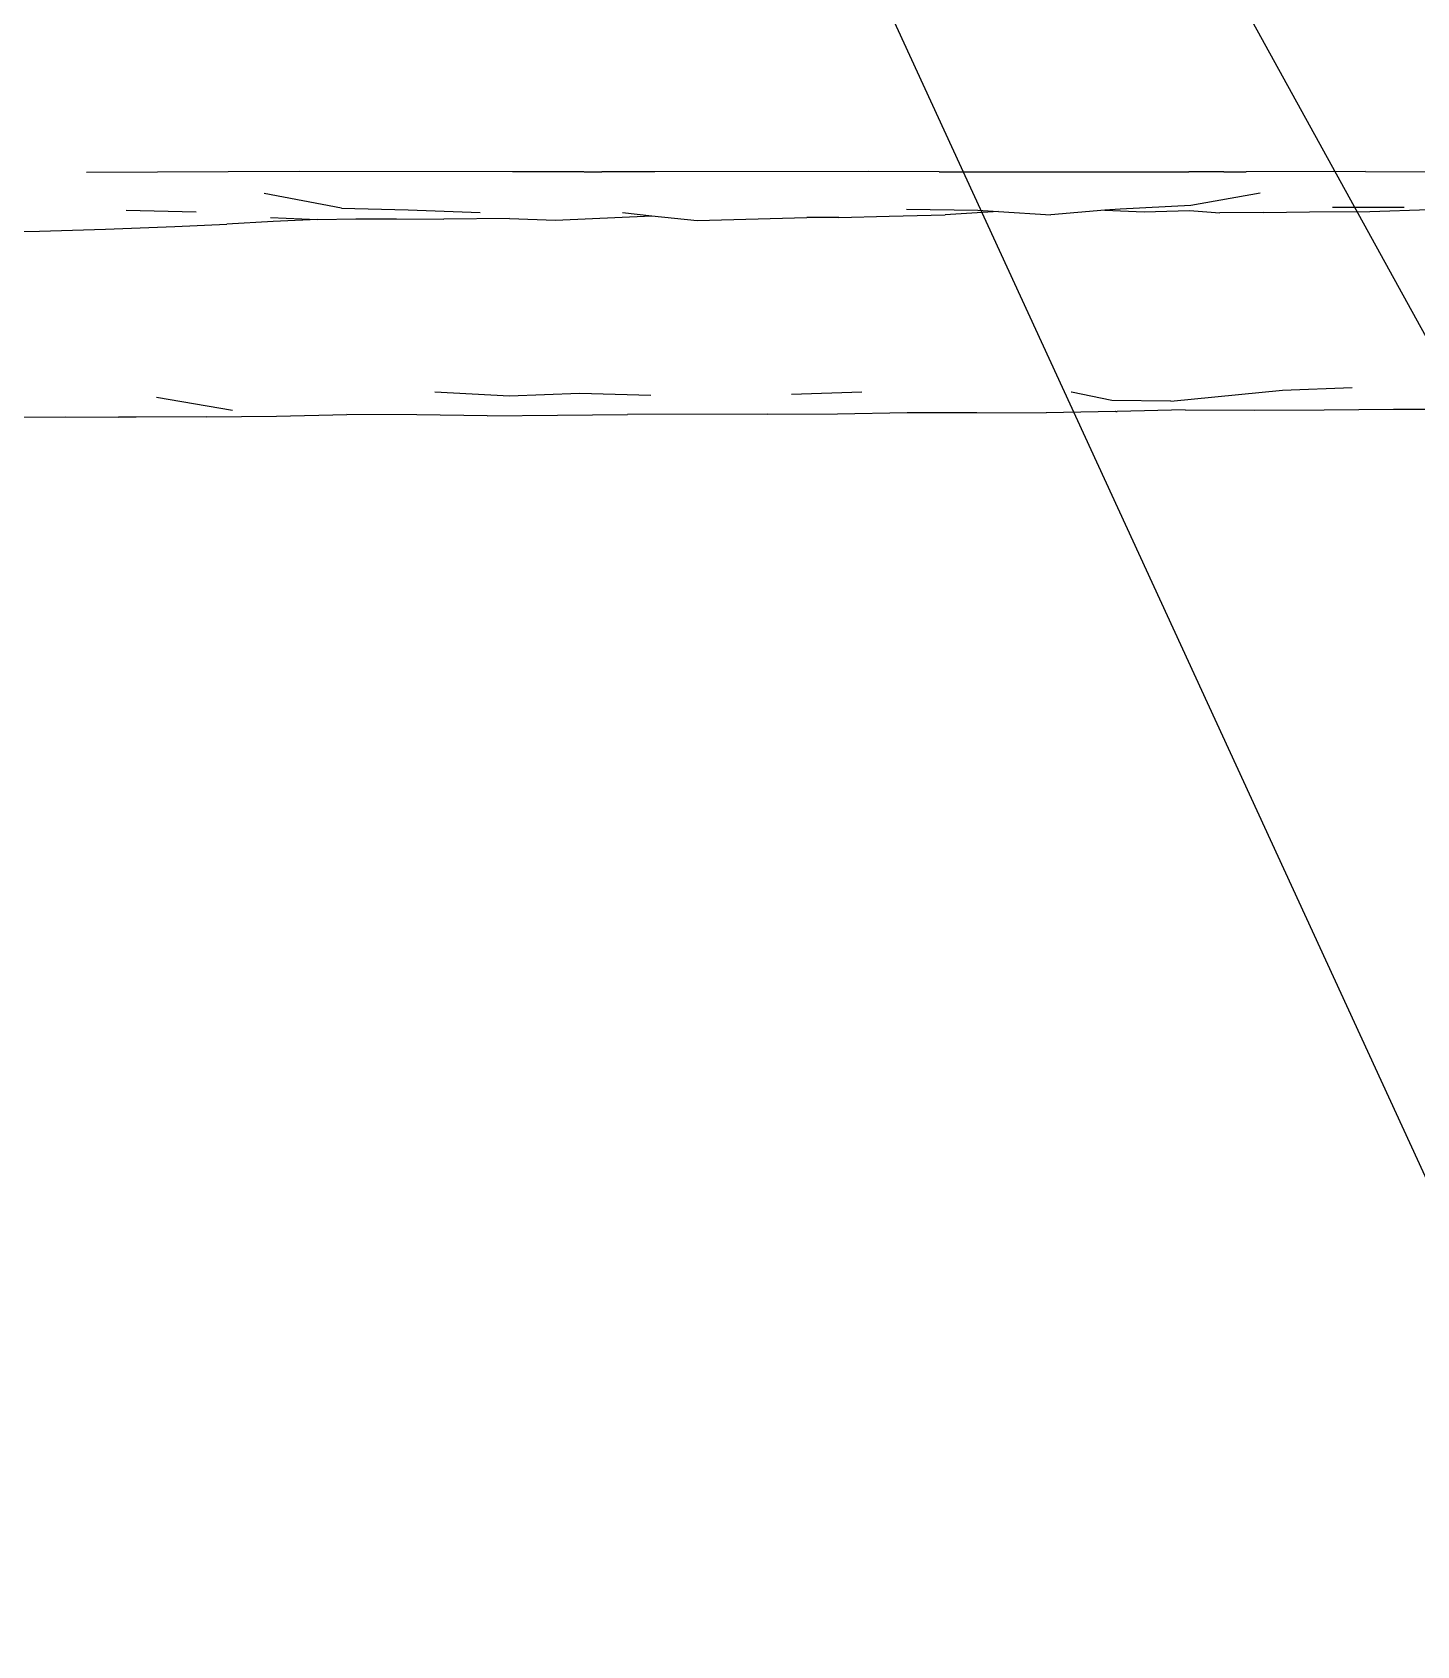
# Model space of a CAD drawing. Header units: millimetres. Extents: x 0 to 460473, y -68369 to 85219.
# Drawn here: x 223605.9 to 223808.6, y -36879.8 to -36643.7 of the extents above; entities that cross this region are included whole.
import ezdxf

# ---------------------------------------------------------------- set-up
doc = ezdxf.new("R2010")
doc.units = ezdxf.units.MM
doc.header["$LTSCALE"] = 50
doc.layers.add('00', color=7, linetype='Continuous', lineweight=0)
doc.layers.add('06-FUR', color=6, linetype='Continuous')
doc.layers.add('ha', color=8, linetype='Continuous')

# ---------------------------------------------------------------- blocks, each defined once
blk = doc.blocks.new('12312')
for p, q in [((249269.8, -37175.62), (249238.67, -37175.77)), ((249301.04, -37175.64), (249269.8, -37175.62)), ((249309.37, -37175.67), (249301.04, -37175.64)), ((249311.45, -37175.67), (249309.37, -37175.67)), ((249311.49, -37175.66), (249314.12, -37175.67)), ((249321.86, -37175.68), (249314.12, -37175.67)), ((249353.07, -37175.61), (249321.86, -37175.68)), ((249363.49, -37175.64), (249353.07, -37175.61)), ((249363.49, -37175.64), (249400.03, -37175.65)), ((249405.03, -37175.64), (249400.03, -37175.65)), ((249405.09, -37175.65), (249405.03, -37175.64)), ((249405.13, -37175.64), (249405.09, -37175.65)), ((249405.13, -37175.64), (249408.42, -37175.65)), ((249425.89, -37175.63), (249408.42, -37175.65)), ((249425.89, -37175.63), (249479.73, -37175.72)), ((249276, -37180.99), (249264.65, -37178.81)), ((249400.31, -37180.57), (249389.98, -37181.1)), ((249410.49, -37178.77), (249400.31, -37180.57)), ((249244.47, -37181.29), (249254.7, -37181.53)), ((249265.98, -37182.94), (249259.19, -37183.32)), ((249265.59, -37182.35), (249272.45, -37182.65)), ((249272.45, -37182.65), (249265.98, -37182.94)), ((249272.45, -37182.65), (249278.1, -37182.53)), ((249276, -37180.99), (249285.77, -37181.22)), ((249278.1, -37182.53), (249284.03, -37182.56)), ((249284.03, -37182.56), (249290.97, -37182.57)), ((249285.77, -37181.22), (249296.29, -37181.6)), ((249300.57, -37182.5), (249290.97, -37182.57)), ((249300.57, -37182.5), (249307.3, -37182.73)), ((249307.3, -37182.73), (249321.42, -37182.08)), ((249317.14, -37181.63), (249321.42, -37182.08)), ((249321.42, -37182.08), (249328.03, -37182.78)), ((249328.03, -37182.78), (249344.13, -37182.33)), ((249348.8, -37182.36), (249344.13, -37182.33)), ((249348.8, -37182.36), (249356.15, -37182.17)), ((249356.15, -37182.17), (249364.34, -37181.94)), ((249358.69, -37181.1), (249369.16, -37181.25)), ((249372.16, -37181.44), (249364.34, -37181.94)), ((249369.16, -37181.25), (249372.16, -37181.44)), ((249372.16, -37181.44), (249379.81, -37181.94)), ((249387.75, -37181.28), (249379.81, -37181.94)), ((249389.98, -37181.1), (249387.75, -37181.28)), ((249387.75, -37181.28), (249393.48, -37181.51)), ((249393.48, -37181.51), (249400.11, -37181.33)), ((249400.11, -37181.33), (249404.58, -37181.64)), ((249410.94, -37181.6), (249404.58, -37181.64)), ((249410.94, -37181.6), (249417.68, -37181.51)), ((249417.68, -37181.51), (249426.52, -37181.47)), ((249421.08, -37180.82), (249431.53, -37180.84)), ((249426.52, -37181.47), (249435.25, -37181.19)), ((249224.55, -37184.42), (249231.77, -37184.36)), ((249231.77, -37184.36), (249241.46, -37184.07)), ((249241.46, -37184.07), (249251.6, -37183.65)), ((249251.6, -37183.65), (249259.19, -37183.32)), ((249260.04, -37210.59), (249248.9, -37208.7)), ((249300.58, -37208.51), (249289.67, -37207.92)), ((249310.85, -37208.08), (249300.58, -37208.51)), ((249321.25, -37208.4), (249310.85, -37208.08)), ((249352.14, -37207.89), (249341.86, -37208.24)), ((249382.85, -37207.92), (249382.82, -37207.91)), ((249388.73, -37209.1), (249382.85, -37207.92)), ((249397.41, -37209.21), (249413.72, -37207.6)), ((249413.72, -37207.6), (249423.92, -37207.22)), ((249266.49, -37211.4), (249276.75, -37211.19)), ((249287.03, -37211.24), (249276.75, -37211.19)), ((249297.32, -37211.35), (249287.03, -37211.24)), ((249297.32, -37211.35), (249307.63, -37211.29)), ((249307.63, -37211.29), (249317.87, -37211.15)), ((249338.38, -37211.13), (249317.87, -37211.15)), ((249338.38, -37211.13), (249348.61, -37211.06)), ((249348.61, -37211.06), (249358.8, -37210.88)), ((249358.8, -37210.88), (249368.98, -37210.89)), ((249368.98, -37210.89), (249379.14, -37210.92)), ((249389.27, -37210.71), (249379.14, -37210.92)), ((249397.41, -37209.21), (249388.73, -37209.1)), ((249389.32, -37210.73), (249389.27, -37210.71)), ((249389.32, -37210.73), (249389.51, -37210.71)), ((249399.48, -37210.49), (249389.51, -37210.71)), ((249399.48, -37210.49), (249409.65, -37210.56)), ((249409.65, -37210.56), (249419.84, -37210.51)), ((249419.84, -37210.51), (249429.99, -37210.39)), ((249429.99, -37210.39), (249440.16, -37210.37)), ((249225.38, -37211.54), (249235.64, -37211.53)), ((249235.64, -37211.53), (249243.33, -37211.54)), ((249245.93, -37211.55), (249243.33, -37211.54)), ((249256.23, -37211.53), (249245.93, -37211.55)), ((249256.23, -37211.53), (249266.49, -37211.4))]:
    blk.add_line(p, q)
blk = doc.blocks.new('CELILNGPAN')
at = {"layer": '06-FUR', "color": 6}
for p, q in [((48900.65, -4493.12), (48742.55, -4206)), ((48842.13, -4521.25), (48705.68, -4224.6))]:
    blk.add_line(p, q, dxfattribs=at)

msp = doc.modelspace()

# ---------------------------------------------------------------- block references
at = {"layer": '00'}
msp.add_blockref('CELILNGPAN', (174999.29783333, -32358.53668777), dxfattribs=at)
at = {"layer": 'ha'}
msp.add_blockref('12312', (-25624.78545841, 511.56126197), dxfattribs=at)

doc.saveas('drawing.dxf')
